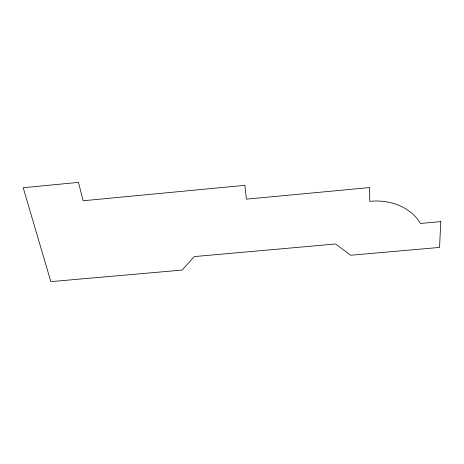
<?xml version="1.0" encoding="UTF-8"?>
<svg xmlns="http://www.w3.org/2000/svg" width="464" height="464" viewBox="0 0 464 464"><rect width="100%" height="100%" fill="white"/><g stroke="black" fill="none" stroke-linecap="round" stroke-linejoin="round"><path stroke-width="0.7" d="M440.8 221.618L439.541 247.428L350.726 255.241L335.559 243.989L194.317 256.58L182.068 270.083L50.837 281.631L23.2 187.74L78.509 182.369L83.068 200.761L244.87 185.339L246.425 199.149L369.628 187.566L369.773 201.353A55.332 46.046 -15.5 0 1 420.494 223.451L440.8 221.618"/></g></svg>
